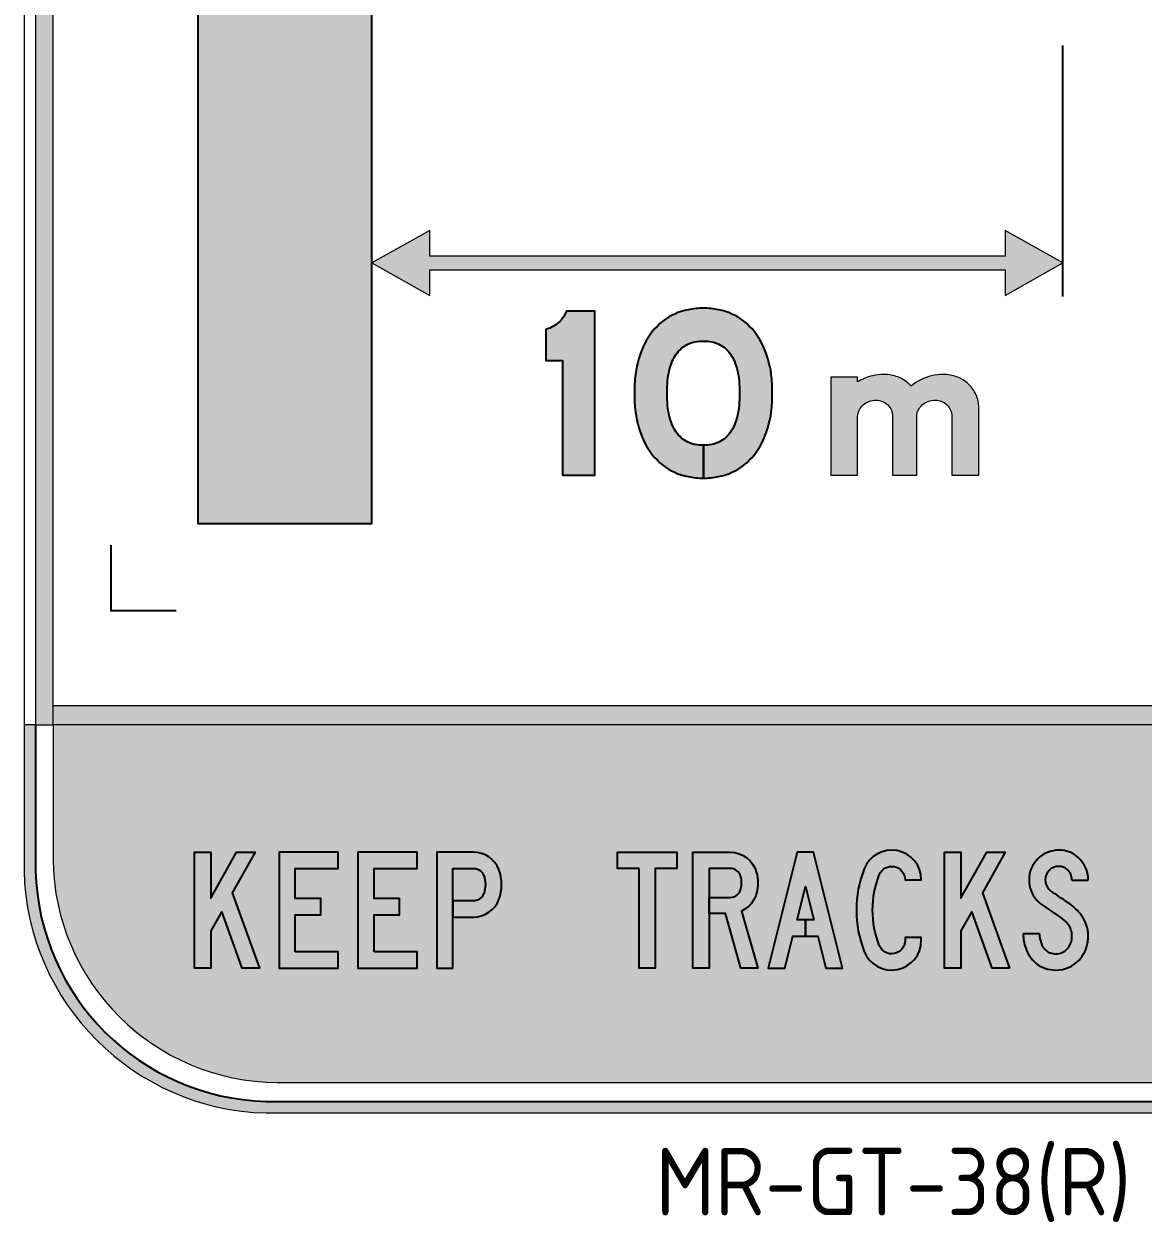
# Model space of a CAD drawing. Header units: millimetres. Extents: x 1 to 237, y 48 to 174.
# Drawn here: x 1.2 to 59.2, y 47.9 to 109.9 of the extents above; entities that cross this region are included whole.
import ezdxf

# ---------------------------------------------------------------- set-up
doc = ezdxf.new("R2010")
doc.units = ezdxf.units.MM
doc.layers.add('A.S.1743 RED COLOUR', color=7, linetype='Continuous', lineweight=0, true_color=0xaa272f)
for name, color, linetype in [('DIM', 1, 'Continuous'), ('GREY', 8, 'Continuous'), ('L35', 3, 'Continuous'), ('RED Standard Colour', 10, 'Continuous'), ('WHITE COLOUR LAYER', 255, 'Continuous')]:
    doc.layers.add(name, color=color, linetype=linetype)
doc.layers.add('GSBWFILL', color=4, linetype='Continuous', lineweight=0)
doc.layers.add('GSDIMS', color=1, linetype='Continuous', lineweight=0)
doc.styles.add('T35', font='isocp2.shx', dxfattribs={"height": 3.5})

# ---------------------------------------------------------------- blocks, each defined once
blk = doc.blocks.new('*U5')
at = {"layer": 'GSBWFILL', "linetype": 'Continuous'}
h = blk.add_hatch(color=256, dxfattribs=at)
edge = h.paths.add_edge_path()
edge.add_arc((155.7153296264924, 86.99511755650809), 24.5282097319339, 45.82979570204179, 68.0808265539651, ccw=False)
edge.add_arc((156.1420760110528, 87.43440733147503), 23.91576546252982, 23.09284588936748, 45.82979570204162, ccw=False)
edge.add_arc((156.8060842686133, 87.7175328658991), 23.19391573138671, 0, 23.09284588936822, ccw=False)
edge.add_line((180, 87.7175328658991), (180, 0))
edge.add_line((180, 0), (220, 0))
edge.add_line((220, 0), (220, 100.8830320548367))
edge.add_arc((174.0753468275611, 100.8830320548367), 45.92465317243892, 0, 23.93171822373217)
edge.add_arc((170.8242551602883, 99.44019281717675), 49.48153131130478, 23.93171822373218, 46.97501240943499)
edge.add_arc((168.730439071099, 97.19681228199977), 52.55021540077355, 46.97501240943522, 68.8635846861375)
edge.add_arc((167.3745328426901, 93.68953779756492), 56.31046220243508, 68.86358468613724, 90)
edge.add_arc((167.3745328426902, 69.99478146240631), 80.00521853759369, 90.00000000000007, 102.6042796135857)
edge.add_arc((166.6926525247094, 78.0285138763368), 72.0245107674768, 103.4695365311015, 130.8206849945816)
edge.add_arc((82.82425516028854, 99.44019281717684), 49.48153131130451, 41.97494773133589, 46.97501240943517)
edge.add_arc((80.730439071099, 97.19681228199977), 52.55021540077355, 46.97501240943522, 68.8635846861375)
edge.add_arc((79.37453284269009, 93.68953779756492), 56.31046220243508, 68.86358468613724, 90)
edge.add_arc((79.3745328426902, 69.99478146240604), 80.00521853759396, 90.00000000000007, 102.6042796135857)
edge.add_arc((78.6926525247095, 78.02851387633704), 72.0245107674766, 103.4695365311017, 122.4942570075609)
edge.add_line((40, 138.7772487758923), (40, 146))
edge.add_line((40, 146), (0, 146))
edge.add_line((0, 146), (0, 0))
edge.add_line((0, 0), (40, 0))
edge.add_line((40, 0), (40, 87.71753286589909))
edge.add_arc((60.83417894850334, 87.71753286589907), 20.83417894850334, 154.5282720028093, 180, ccw=False)
edge.add_arc((64.03048830144326, 86.19490705822676), 24.37462847220523, 131.0076349936261, 154.5282720028095, ccw=False)
edge.add_arc((66.09710507856306, 83.81817613339862), 27.52419269484104, 109.8073603853083, 131.0076349936262, ccw=False)
edge.add_arc((67.43949500252643, 80.0910470400427), 31.48569518587881, 89.99999999999977, 109.8073603853079, ccw=False)
edge.add_arc((67.43949500252666, 86.30962031839455), 25.26712190752696, 68.08082655396498, 90.00000000000028, ccw=False)
edge.add_arc((67.71532962649229, 86.99511755650809), 24.52820973193397, 45.82979570204162, 68.08082655396481, ccw=False)
edge.add_arc((68.1420760110529, 87.43440733147501), 23.91576546252978, 23.09284588936771, 45.82979570204168, ccw=False)
edge.add_arc((68.80608426861329, 87.7175328658991), 23.19391573138671, 0, 23.09284588936822, ccw=False)
edge.add_line((92, 87.7175328658991), (92, 0))
edge.add_line((92, 0), (128, 0))
edge.add_line((128, 0), (128, 87.71753286589909))
edge.add_arc((148.8341789485033, 87.7175328658992), 20.83417894850334, 154.5282720028097, 180.0000000000003, ccw=False)
edge.add_arc((152.0304883014433, 86.19490705822648), 24.3746284722054, 131.0076349936256, 154.528272002809, ccw=False)
edge.add_arc((154.0971050785631, 83.81817613339872), 27.52419269484096, 109.80736038530841, 131.0076349936264, ccw=False)
edge.add_arc((155.4394950025264, 80.09104704004268), 31.4856951858788, 89.99999999999972, 109.80736038530779, ccw=False)
edge.add_arc((155.4394950025266, 86.30962031839454), 25.26712190752696, 68.08082655396493, 90.00000000000011, ccw=False)
at = {"layer": 'GSBWFILL'}
blk.add_lwpolyline([(164.8716674585635, 109.7502169884754, -0.09739464939670292), (172.8063946356061, 104.5885415981205, -0.0995354279343683), (178.1414826297246, 96.81470296034922, -0.1011039461656411), (180, 87.7175328658991), (180, 0), (220, 0), (220, 100.8830320548367, 0.1048030179721755), (216.0518361595565, 119.5122594239381, 0.1008855307406954), (204.5863575327339, 135.6139731601839, 0.09579836817007242), (187.6795049501371, 146.2116879931507, 0.09248737428302214), (167.3745328426901, 150, 0.05505205982243612), (149.9161032513398, 148.0719114650645, 0.1199117204326835), (119.6106725914451, 132.5337183696518, 0.02182035996796309), (116.5863575327339, 135.6139731601839, 0.09579836817007242), (99.67950495013713, 146.2116879931507, 0.09248737428302214), (79.37453284269009, 150, 0.05505205982243612), (61.91610325133973, 148.0719114650645, 0.08320220139569866), (40, 138.7772487758923), (40, 146), (0, 146), (0, 0), (40, 0), (40, 87.71753286589909, -0.1116012735434615), (42.02513207801013, 96.67759805996153, -0.102989975481698), (48.03684201390564, 104.5885415981205, -0.09276840372104522), (56.77029056251172, 109.7139617844638, -0.08664174293623021), (67.43949500252654, 111.5767422259215, -0.09593311806680128), (76.87166745856348, 109.7502169884755, -0.09739464939670292), (84.80639463560613, 104.5885415981205, -0.0995354279343683), (90.14148262972458, 96.81470296034922, -0.1011039461656411), (92, 87.7175328658991), (92, 0), (128, 0), (128, 87.71753286589909, -0.1116012735434615), (130.0251320780101, 96.67759805996153, -0.102989975481698), (136.0368420139057, 104.5885415981205, -0.09276840372104506), (144.7702905625117, 109.7139617844638, -0.08664174293623021), (155.4394950025265, 111.5767422259215, -0.09593311806680128)], format="xyb", close=True, dxfattribs=at)
blk = doc.blocks.new('*U4')
at = {"layer": 'GSDIMS', "color": 28, "xscale": 0.425, "yscale": 0.425, "zscale": 0.425}
blk.add_blockref('*U5', (0, 0), dxfattribs=at)
blk = doc.blocks.new('*U3')
at = {"layer": 'GSDIMS'}
blk.add_blockref('*U4', (-93.5, 0), dxfattribs=at)
blk = doc.blocks.new('xU257')
at = {"layer": 'WHITE COLOUR LAYER'}
for points in [[(-333.8585094752875, 74.41861407672332), (-342.2585094752876, 74.41861407672332), (-342.2585094752876, 14.41861407672332), (-333.8585094752875, 14.41861407672332), (-333.8585094752875, 33.6186140767233), (-328.111157276149, 43.76978159727986), (-317.5825880218861, 14.41861407672331), (-308.6585094752877, 14.41861407672332), (-322.6482153576405, 53.41861407672332), (-310.7585094752876, 74.41861407672332), (-320.4114062920478, 74.41861407672332), (-333.8585094752875, 50.66788637645544)], [(-290.0585094752864, 22.81861407672318), (-290.0585094752864, 42.01861407672317), (-276.9141472172087, 42.01861407672317), (-276.9141472172087, 50.4186140767232), (-290.0585094752864, 50.4186140767232), (-290.0585094752864, 66.01861407672317), (-267.8585094752866, 66.01861407672317), (-267.8585094752866, 74.4186140767232), (-298.4585094752865, 74.4186140767232), (-298.4585094752865, 14.4186140767232), (-267.8585094752866, 14.4186140767232), (-267.8585094752866, 22.81861407672318)], [(-249.2585094752853, 22.81861407672318), (-249.2585094752853, 42.01861407672317), (-236.1141472172076, 42.01861407672317), (-236.1141472172076, 50.4186140767232), (-249.2585094752853, 50.4186140767232), (-249.2585094752853, 66.01861407672317), (-227.0585094752855, 66.01861407672317), (-227.0585094752855, 74.4186140767232), (-257.6585094752854, 74.4186140767232), (-257.6585094752854, 14.4186140767232), (-227.0585094752855, 14.4186140767232), (-227.0585094752855, 22.81861407672318)], [(-197.8613672014699, 66.01861407672334, -0.3100289792550425), (-192.543539073371, 62.37061407672337, -0.1862436022909782), (-192.543539073371, 52.86661407672331, -0.3100289792550441), (-197.8613672014699, 49.21861407672333), (-208.4555094752843, 49.21861407672333), (-208.4555094752843, 40.81861407672329), (-197.8613672014699, 40.81861407672329, 0.3100289792550419), (-184.706739726699, 49.84261407672315, 0.186243602290981), (-184.706739726699, 65.39461407672344, 0.310028979255042), (-197.8613672014699, 74.41861407672332), (-216.8585094752843, 74.41861407672332), (-216.8585094752843, 14.41861407672332), (-208.4585094752842, 14.41861407672332), (-208.4585094752842, 66.01861407672334)], [(-112.1585094752841, 66.01861407672317), (-123.258509475284, 66.01861407672317), (-123.258509475284, 74.4186140767232), (-92.65850947528406, 74.4186140767232), (-92.65850947528406, 66.01861407672317), (-103.758509475284, 66.01861407672317), (-103.758509475284, 14.4186140767232), (-112.1585094752841, 14.4186140767232)], [(-84.25850947528306, 14.41861407672332), (-75.85850947528297, 14.41861407672332), (-75.85850947528297, 66.01861407672334), (-64.9777128155761, 66.01861407672334, -0.3448814639906147), (-59.44430735419883, 61.68661407672337, -0.1217796334961353), (-59.44430735419884, 55.3506140767233, -0.3448814639906148), (-64.9777128155761, 51.01861407672334), (-75.85550947528304, 51.01861407672334), (-75.85550947528304, 42.6186140767233), (-67.4214701867113, 42.6186140767233), (-59.3923517418425, 14.41861407672332), (-50.65850947528315, 14.41861407672332), (-59.05850947528302, 43.92123028876637, 0.2276138286676584), (-51.28981509532694, 53.3346140767234, 0.1217796334961323), (-51.28981509532694, 63.70261407672324, 0.3448814639906161), (-64.97771281557607, 74.41861407672332), (-84.25850947528306, 74.41861407672332)], [(-26.05850947528211, 56.58452682153495), (-21.74203128907925, 39.31861407672329), (-26.05550947528218, 39.31861407672329), (-26.05550947528218, 30.91861407672332), (-19.64203128907934, 30.91861407672331), (-15.51703128907934, 14.41861407672332), (-6.858509475282062, 14.41861407672331), (-21.85850947528206, 74.41861407672332), (-30.25850947528215, 74.41861407672332), (-45.25850947528215, 14.41861407672331), (-36.5999876614851, 14.41861407672332), (-32.4749876614851, 30.91861407672332), (-26.05850947528211, 30.91861407672332), (-26.05850947528211, 39.31861407672329), (-30.37498766148497, 39.31861407672329)], [(4.412825316839864, 65.79312173536661, 0.1904761904761903), (4.412825316839863, 23.04410641808001, 0.82750277744914), (33.94149052471721, 28.66861407672332), (33.94149052471721, 30.31861407672335), (25.54149052471735, 30.31861407672329), (25.54149052471735, 28.66861407672334, -0.8275027774491394), (12.22464150940005, 26.13207140713909, -0.1904761904761905), (12.22464150940004, 62.70515674630757, -0.8275027774491411), (25.54149052471735, 60.16861407672332), (33.94149052471721, 60.16861407672332, 0.8275027774491411)], [(54.34149052471776, 74.41861407672332), (45.94149052471766, 74.41861407672332), (45.94149052471766, 14.41861407672332), (54.34149052471776, 14.41861407672332), (54.34149052471776, 33.6186140767233), (60.08884272385626, 43.76978159727986), (70.61741197811921, 14.41861407672331), (79.54149052471757, 14.41861407672332), (65.55178464236474, 53.41861407672332), (77.44149052471766, 74.41861407672332), (67.78859370795749, 74.41861407672332), (54.34149052471776, 50.66788637645544)], [(184.4128253168417, 65.79312173536661, 0.1904761904761903), (184.4128253168417, 23.04410641808001, 0.82750277744914), (213.941490524719, 28.66861407672332), (213.941490524719, 30.31861407672335), (205.5414905247192, 30.31861407672329), (205.5414905247192, 28.66861407672334, -0.8275027774491394), (192.2246415094019, 26.13207140713909, -0.1904761904761905), (192.2246415094019, 62.70515674630757, -0.8275027774491411), (205.5414905247192, 60.16861407672332), (213.941490524719, 60.16861407672332, 0.8275027774491411)], [(225.9414905247195, 74.4186140767232), (234.3414905247196, 74.4186140767232), (234.3414905247196, 22.81861407672318), (256.5414905247194, 22.81861407672318), (256.5414905247194, 14.4186140767232), (225.9414905247195, 14.4186140767232)], [(273.3414905247205, 22.81861407672318), (273.3414905247205, 42.01861407672317), (286.4858527827982, 42.01861407672317), (286.4858527827982, 50.4186140767232), (273.3414905247205, 50.4186140767232), (273.3414905247205, 66.01861407672317), (295.5414905247203, 66.01861407672317), (295.5414905247203, 74.4186140767232), (264.9414905247204, 74.4186140767232), (264.9414905247204, 14.4186140767232), (295.5414905247203, 14.4186140767232), (295.5414905247203, 22.81861407672318)], [(320.1414905247213, 56.58452682153495), (324.4579687109242, 39.31861407672329), (320.1444905247213, 39.31861407672329), (320.1444905247213, 30.91861407672332), (326.5579687109241, 30.91861407672331), (330.6829687109241, 14.41861407672332), (339.3414905247214, 14.41861407672331), (324.3414905247214, 74.41861407672332), (315.9414905247213, 74.41861407672332), (300.9414905247213, 14.41861407672331), (309.6000123385184, 14.41861407672332), (313.7250123385184, 30.91861407672332), (320.1414905247213, 30.91861407672332), (320.1414905247213, 39.31861407672329), (315.8250123385185, 39.31861407672329)], [(347.7414905247215, 14.41861407672332), (356.1414905247216, 14.41861407672332), (356.1414905247216, 66.01861407672334), (367.0222871844285, 66.01861407672334, -0.3448814639906147), (372.5556926458057, 61.68661407672337, -0.1217796334961353), (372.5556926458057, 55.3506140767233, -0.3448814639906148), (367.0222871844285, 51.01861407672334), (356.1444905247215, 51.01861407672334), (356.1444905247215, 42.6186140767233), (364.5785298132932, 42.6186140767233), (372.607648258162, 14.41861407672332), (381.3414905247214, 14.41861407672332), (372.9414905247215, 43.92123028876637, 0.2276138286676584), (380.7101849046776, 53.3346140767234, 0.1217796334961323), (380.7101849046776, 63.70261407672324, 0.3448814639906161), (367.0222871844285, 74.41861407672332), (347.7414905247215, 74.41861407672332)]]:
    blk.add_hatch(color=256, dxfattribs=at).paths.add_polyline_path(points)
h = blk.add_hatch(color=256, dxfattribs=at)
edge = h.paths.add_edge_path()
edge.add_ellipse((-89.80016320178129, -243.0047871427959), major_axis=(-0.000141214492434077, 344.7373032223096), ratio=0.9999997560832006, start_angle=325.3909136444338, end_angle=327.10462538884815, ccw=False)
edge.add_ellipse((96.09811370986858, 26.37899969973455), major_axis=(6.652091662209544e-06, 17.43650757557), ratio=0.9999997560831042, start_angle=307.88453943523416, end_angle=325.3909589730145, ccw=False)
edge.add_ellipse((102.0643003755508, 31.02096176960737), major_axis=(1.170912433739543e-06, 9.877194607283052), ratio=0.9999997560832031, start_angle=270.0000067922445, end_angle=307.88452436893357, ccw=False)
edge.add_ellipse((100.3608919486967, 31.02096176960816), major_axis=(-1.272611264048549e-06, 11.58060344962854), ratio=0.9999997560830898, start_angle=260.8628950254252, end_angle=269.99999370367135, ccw=False)
edge.add_ellipse((102.4933132936349, 30.67798682448796), major_axis=(4.196843329699215e-08, 9.420775951049464), ratio=0.9999997560831416, start_angle=227.2967340433791, end_angle=260.86290157700194, ccw=False)
edge.add_ellipse((103.6611804198355, 29.60018652287431), major_axis=(4.637045980946032e-07, 7.831572446150958), ratio=0.9999997560831377, start_angle=180.0000033924617, end_angle=227.2967371806064, ccw=False)
edge.add_ellipse((103.6611804198353, 30.91881773392555), major_axis=(1.036407962353523e-06, 9.150203657202153), ratio=0.9999997560829311, start_angle=161.078960015298, end_angle=180.0000064896716, ccw=False)
edge.add_ellipse((102.6183727925179, 27.87667207805964), major_axis=(-4.040889080522715e-07, 5.934290339093451), ratio=0.9999997560831964, start_angle=139.3132967064176, end_angle=161.0789496241378, ccw=False)
edge.add_ellipse((105.0787122255106, 30.73842474542062), major_axis=(6.087661342847727e-07, 9.708267208084107), ratio=0.9999997560831262, start_angle=109.4306430600183, end_angle=139.3133042006959, ccw=False)
edge.add_ellipse((108.8702619377523, 32.07582567881303), major_axis=(5.352481244335621e-07, 13.7287768131565), ratio=0.9999997560831122, start_angle=90.00110456549481, end_angle=109.430270710071, ccw=False)
edge.add_line((95.14148847581714, 32.07556154651866), (86.74149052471876, 32.07556154651866))
edge.add_ellipse((108.8702619087874, 32.07582567128293), major_axis=(-1.851738922286065e-06, 22.12877678322895), ratio=0.9999997560830339, start_angle=90.00067907673369, end_angle=109.4304045150751)
edge.add_ellipse((105.0787122255106, 30.73842474542062), major_axis=(-6.155751671775347e-07, 18.10826720808454), ratio=0.9999997560831058, start_angle=109.4306375195114, end_angle=139.3132986601874)
edge.add_ellipse((102.6183727925179, 27.87667207805953), major_axis=(-2.987381532154082e-06, 14.33429033909334), ratio=0.9999997560832123, start_angle=139.3132886670088, end_angle=161.0789415847266)
edge.add_ellipse((103.6611804198353, 30.91881773392561), major_axis=(-1.658965511313553e-07, 17.5502036572023), ratio=0.999999756083098, start_angle=161.0789529840302, end_angle=179.9999994584016)
edge.add_ellipse((103.6611804198355, 29.60018652287431), major_axis=(3.633154336474018e-07, 16.231572446151), ratio=0.9999997560831246, start_angle=180.0000012824663, end_angle=227.2967350706103)
edge.add_ellipse((102.4933132936367, 30.67798682448711), major_axis=(-3.261970941628492e-06, 17.82077595104589), ratio=0.9999997560831922, start_angle=227.2967233005352, end_angle=260.8628908341615)
edge.add_ellipse((100.3608919487024, 31.02096176960771), major_axis=(-6.529054334874547e-06, 19.98060344959749), ratio=0.9999997560843303, start_angle=260.8628825992254, end_angle=269.9999812774826)
edge.add_ellipse((102.0643003755508, 31.02096176960737), major_axis=(-3.734099974945906e-07, 18.2771946072841), ratio=0.9999997560831209, start_angle=269.9999988294259, end_angle=307.8845164061107)
edge.add_ellipse((96.09811370986836, 26.37899969973449), major_axis=(-5.342453821293152e-06, 25.83650757557342), ratio=0.9999997560831375, start_angle=-52.11549427089231, end_angle=-34.60907473311667)
edge.add_ellipse((-89.80016320178106, -243.0047871427942), major_axis=(3.918966688565106e-06, 353.1373032223103), ratio=0.9999997560831341, start_angle=-34.60906224969317, end_angle=-32.89535050527851)
edge.add_ellipse((107.7354370576993, 62.39316636821007), major_axis=(-1.182772038948497e-05, 10.57720351891233), ratio=0.9999997560832363, start_angle=133.0175353010033, end_angle=147.1045847891551, ccw=False)
edge.add_ellipse((105.182872102285, 60.01139416481516), major_axis=(1.595739218391298e-07, 7.086010333342606), ratio=0.9999997560831323, start_angle=90.00000129027569, end_angle=133.0176006609939, ccw=False)
edge.add_ellipse((105.1540742467521, 60.01138868952484), major_axis=(1.515003574093909e-07, 7.057212470787623), ratio=0.9999997560831133, start_angle=359.9998818269548, end_angle=449.9999567774525, ccw=False)
edge.add_ellipse((105.1540889244782, 60.53792025443306), major_axis=(-3.841668517584085e-07, 6.53068090586409), ratio=0.9999997560831704, start_angle=318.67846814809025, end_angle=359.9999963722307, ccw=False)
edge.add_ellipse((104.6551106640936, 59.97037530703676), major_axis=(-6.283418625597883e-07, 7.286383686798736), ratio=0.9999997560831042, start_angle=269.9999950590952, end_angle=318.6784665776032, ccw=False)
edge.add_line((111.9414925736203, 59.97037530703676), (120.3414905247184, 59.97037530703676))
edge.add_ellipse((104.6551106640936, 59.97037530703676), major_axis=(4.962394877465376e-07, 15.68638368679838), ratio=0.9999997560831337, start_angle=-89.99999818744575, end_angle=-41.32152666893488)
edge.add_ellipse((105.1540889244782, 60.53792025443306), major_axis=(-3.071549122186359e-07, 14.93068090586405), ratio=0.999999756083148, start_angle=-41.32152966018196, end_angle=-1.436039293008929e-06)
edge.add_ellipse((105.1540687714632, 60.01139416481521), major_axis=(-4.825792564521863e-09, 15.45720699549512), ratio=0.9999997560831264, start_angle=-7.496838461612788e-05, end_angle=89.99999998211206)
edge.add_ellipse((105.1828721022839, 60.0113941648147), major_axis=(1.899286810749019e-07, 15.48601033334143), ratio=0.9999997560831249, start_angle=90.00000070270391, end_angle=133.0176000734255)
edge.add_ellipse((107.7354370576995, 62.39316636821002), major_axis=(-4.325502566862078e-06, 18.97720351891704), ratio=0.9999997560831535, start_angle=133.0175863112055, end_angle=147.1046357993634)
for p, q in [((111.9414925736203, 59.97037530703676), (120.3414905247184, 59.97037530703676)), ((95.14148847581714, 32.07556154651866), (86.74149052471876, 32.07556154651866))]:
    blk.add_line(p, q, dxfattribs=at)
for points in [[(-328.111157276149, 43.76978159727986), (-333.8585094752875, 33.6186140767233), (-333.8585094752875, 14.41861407672332), (-342.2585094752876, 14.41861407672332), (-342.2585094752876, 74.41861407672332), (-333.8585094752875, 74.41861407672332), (-333.8585094752875, 50.66788637645544), (-320.4114062920478, 74.41861407672332), (-310.7585094752876, 74.41861407672332), (-322.6482153576405, 53.41861407672332), (-308.6585094752877, 14.41861407672332), (-317.5825880218861, 14.41861407672332)], [(-290.0585094752864, 22.81861407672329), (-290.0585094752864, 42.01861407672334), (-276.9141472172087, 42.01861407672334), (-276.9141472172087, 50.41861407672332), (-290.0585094752864, 50.41861407672332), (-290.0585094752864, 66.01861407672334), (-267.8585094752866, 66.01861407672334), (-267.8585094752866, 74.41861407672332), (-298.4585094752865, 74.41861407672332), (-298.4585094752865, 14.41861407672332), (-267.8585094752866, 14.41861407672332), (-267.8585094752866, 22.81861407672329)], [(-249.2585094752853, 22.81861407672329), (-249.2585094752853, 42.01861407672334), (-236.1141472172076, 42.01861407672334), (-236.1141472172076, 50.41861407672332), (-249.2585094752853, 50.41861407672332), (-249.2585094752853, 66.01861407672334), (-227.0585094752855, 66.01861407672334), (-227.0585094752855, 74.41861407672332), (-257.6585094752854, 74.41861407672332), (-257.6585094752854, 14.41861407672332), (-227.0585094752855, 14.41861407672332), (-227.0585094752855, 22.81861407672329)], [(-112.1585094752841, 66.01861407672334), (-123.258509475284, 66.01861407672334), (-123.258509475284, 74.41861407672332), (-92.65850947528406, 74.41861407672332), (-92.65850947528406, 66.01861407672334), (-103.758509475284, 66.01861407672334), (-103.758509475284, 14.41861407672332), (-112.1585094752841, 14.41861407672332)], [(-26.05850947528211, 39.31861407672329), (-30.37498766148497, 39.31861407672329), (-26.05850947528211, 56.58452682153495), (-21.74203128907925, 39.31861407672329), (-26.05550947528218, 39.31861407672329), (-26.05550947528218, 30.91861407672332), (-19.64203128907934, 30.91861407672332), (-15.51703128907934, 14.41861407672332), (-6.858509475282062, 14.41861407672332), (-21.85850947528206, 74.41861407672332), (-30.25850947528215, 74.41861407672332), (-45.25850947528215, 14.41861407672332), (-36.5999876614851, 14.41861407672332), (-32.4749876614851, 30.91861407672332), (-26.05850947528211, 30.91861407672332)], [(60.08884272385626, 43.76978159727986), (54.34149052471776, 33.6186140767233), (54.34149052471776, 14.41861407672332), (45.94149052471766, 14.41861407672332), (45.94149052471766, 74.41861407672332), (54.34149052471776, 74.41861407672332), (54.34149052471776, 50.66788637645544), (67.78859370795749, 74.41861407672332), (77.44149052471766, 74.41861407672332), (65.55178464236474, 53.41861407672332), (79.54149052471757, 14.41861407672332), (70.61741197811921, 14.41861407672332)], [(225.9414905247195, 74.41861407672332), (234.3414905247196, 74.41861407672332), (234.3414905247196, 22.81861407672329), (256.5414905247194, 22.81861407672329), (256.5414905247194, 14.41861407672332), (225.9414905247195, 14.41861407672332)], [(273.3414905247205, 22.81861407672329), (273.3414905247205, 42.01861407672334), (286.4858527827982, 42.01861407672334), (286.4858527827982, 50.41861407672332), (273.3414905247205, 50.41861407672332), (273.3414905247205, 66.01861407672334), (295.5414905247203, 66.01861407672334), (295.5414905247203, 74.41861407672332), (264.9414905247204, 74.41861407672332), (264.9414905247204, 14.41861407672332), (295.5414905247203, 14.41861407672332), (295.5414905247203, 22.81861407672329)], [(320.1414905247213, 39.31861407672329), (315.8250123385185, 39.31861407672329), (320.1414905247213, 56.58452682153495), (324.4579687109242, 39.31861407672329), (320.1444905247213, 39.31861407672329), (320.1444905247213, 30.91861407672332), (326.5579687109241, 30.91861407672332), (330.6829687109241, 14.41861407672332), (339.3414905247214, 14.41861407672332), (324.3414905247214, 74.41861407672332), (315.9414905247213, 74.41861407672332), (300.9414905247213, 14.41861407672332), (309.6000123385184, 14.41861407672332), (313.7250123385184, 30.91861407672332), (320.1414905247213, 30.91861407672332)]]:
    blk.add_lwpolyline(points, close=True, dxfattribs=at)
for points in [[(-197.8613672014699, 49.21861407672333), (-208.4555094752843, 49.21861407672333), (-208.4555094752843, 40.81861407672329), (-197.8613672014699, 40.81861407672329, 0.3100289792550437), (-184.706739726699, 49.84261407672329, 0.1862436022909776), (-184.706739726699, 65.39461407672331, 0.3100289792550436), (-197.8613672014699, 74.41861407672332), (-216.8585094752843, 74.41861407672332), (-216.8585094752843, 14.41861407672332), (-208.4585094752842, 14.41861407672332), (-208.4585094752842, 66.01861407672334), (-197.8613672014699, 66.01861407672334, -0.3100289792550436), (-192.543539073371, 62.37061407672331, -0.1862436022909774), (-192.543539073371, 52.86661407672329, -0.3100289792550437)], [(-64.97771281557607, 51.01861407672334, 0.3448814639906154), (-59.44430735419883, 55.35061407672333, 0.1217796334961341), (-59.44430735419883, 61.68661407672334, 0.3448814639906151), (-64.97771281557607, 66.01861407672334), (-75.85850947528297, 66.01861407672334), (-75.85850947528297, 14.41861407672332), (-84.25850947528306, 14.41861407672332), (-84.25850947528306, 74.41861407672332), (-64.97771281557607, 74.41861407672332, -0.3448814639906151), (-51.28981509532696, 63.70261407672331, -0.1217796334961341), (-51.28981509532696, 53.33461407672331, -0.2276138286676568), (-59.05850947528302, 43.92123028876637), (-50.65850947528315, 14.41861407672332), (-59.3923517418425, 14.41861407672332), (-67.4214701867113, 42.6186140767233), (-75.85550947528304, 42.6186140767233), (-75.85550947528304, 51.01861407672334)], [(25.54149052471735, 28.66861407672332, -0.8275027774491405), (12.22464150940004, 26.13207140713911, -0.1904761904761905), (12.22464150940004, 62.70515674630758, -0.8275027774491404), (25.54149052471735, 60.16861407672332), (33.94149052471721, 60.16861407672332, 0.8275027774491404), (4.412825316839871, 65.79312173536664, 0.1904761904761905), (4.412825316839871, 23.04410641807999, 0.8275027774491405), (33.94149052471721, 28.66861407672332), (33.94149052471721, 30.31861407672335), (25.54149052471735, 30.31861407672329)], [(205.5414905247192, 28.66861407672332, -0.8275027774491405), (192.2246415094019, 26.13207140713911, -0.1904761904761905), (192.2246415094019, 62.70515674630758, -0.8275027774491404), (205.5414905247192, 60.16861407672332), (213.941490524719, 60.16861407672332, 0.8275027774491404), (184.4128253168417, 65.79312173536664, 0.1904761904761905), (184.4128253168417, 23.04410641807999, 0.8275027774491405), (213.941490524719, 28.66861407672332), (213.941490524719, 30.31861407672335), (205.5414905247192, 30.31861407672329)], [(367.0222871844285, 51.01861407672334, 0.3448814639906154), (372.5556926458057, 55.35061407672333, 0.1217796334961341), (372.5556926458057, 61.68661407672334, 0.3448814639906151), (367.0222871844285, 66.01861407672334), (356.1414905247216, 66.01861407672334), (356.1414905247216, 14.41861407672332), (347.7414905247215, 14.41861407672332), (347.7414905247215, 74.41861407672332), (367.0222871844285, 74.41861407672332, -0.3448814639906151), (380.7101849046776, 63.70261407672331, -0.1217796334961341), (380.7101849046776, 53.33461407672331, -0.2276138286676568), (372.9414905247215, 43.92123028876637), (381.3414905247214, 14.41861407672332), (372.607648258162, 14.41861407672332), (364.5785298132932, 42.6186140767233), (356.1444905247215, 42.6186140767233), (356.1444905247215, 51.01861407672334)]]:
    blk.add_lwpolyline(points, format="xyb", close=True, dxfattribs=at)
for centre, major_axis, ratio, start_param, end_param in [((105.1540687714632, 60.01139416481521), (-4.825792564521863e-09, 15.45720699549512), 0.9999997560831264, -1.308445146452897e-06, 1.570796326482693), ((105.1540889244782, 60.53792025443306), (-3.071549122186359e-07, 14.93068090586405), 0.999999756083148, -0.7211967445306688, -2.506361385101741e-08), ((104.6551106640936, 59.97037530703676), (4.962394877465359e-07, 15.68638368679835), 0.9999997560831337, -1.570796295159857, -0.7211966923235585), ((105.1540742467521, 60.01138868952484), (1.488579093893573e-07, 7.057212470787619), 0.9999997560831135, -2.062883158071571e-06, 1.5707955720447), ((105.1540889244782, 60.53792025443306), (-3.825413212995263e-07, 6.530680905864063), 0.9999997560831699, -0.721196782534629, -6.30676111335049e-08), ((104.6551106640936, 59.97037530703676), (-6.318560787933426e-07, 7.286383686798716), 0.9999997560831042, 4.712388893667334, 5.561988496503583), ((105.1828721022839, 60.0113941648147), (1.899286810749018e-07, 15.48601033334143), 0.9999997560831249, 1.570796339059394, 2.321595084382325), ((105.182872102285, 60.01139416481516), (1.614187070627035e-07, 7.086010333342606), 0.9999997560831323, 1.570796349574797, 2.32159509489767), ((107.7354370576993, 62.39316636821007), (-1.171795366387323e-05, 10.57720351891243), 0.999999756083236, 2.321593964267963, 2.567459359727596), ((-89.80016320178106, -243.0047871427942), (5.901502751877566e-06, 353.13730322231), 0.9999997560831329, -0.6040420816707557, -0.5741321693006245), ((107.7354370576995, 62.39316636821002), (-4.325502566862078e-06, 18.97720351891703), 0.9999997560831535, 2.321594844186274, 2.567460239646011), ((-89.80016320178129, -243.0047871427959), (5.714698347820745e-06, 344.7373032223128), 0.9999997560831216, -0.6040420818054315, -0.5741321694353003), ((96.09811370986836, 26.37899969973449), (-5.342453821293152e-06, 25.83650757557342), 0.9999997560831375, -0.9095869663313124, -0.6040423051616637), ((96.09811370986858, 26.37899969973455), (6.620713867946002e-06, 17.43650757557001), 0.9999997560831042, -0.9095863798479733, -0.6040417186782423), ((102.0643003755508, 31.02096176960737), (-3.734099974945906e-07, 18.2771946072841), 0.9999997560831209, 4.712388959954317, 5.37359852719713), ((108.8702619087874, 32.07582567128293), (-1.851021750449063e-06, 22.1287767832289), 0.9999997560830339, 1.57080817895218, 1.909920860609738), ((108.8702619377523, 32.07582567881303), (5.627041614727174e-07, 13.72877681315646), 0.9999997560831144, 1.570815607099473, 1.90991852723934), ((102.0643003755508, 31.02096176960737), (1.166657663515457e-06, 9.877194607283057), 0.9999997560832027, -1.570796208678627, -0.9095866414357453), ((100.3608919486967, 31.02096176960816), (-1.247483686102489e-06, 11.58060344962871), 0.9999997560830747, 4.552916416647806, 4.712388872662821), ((100.3608919487024, 31.02096176960771), (-6.529054334874547e-06, 19.98060344959749), 0.9999997560843303, 4.552916197599906, 4.712388653615116), ((105.0787122255106, 30.73842474542062), (6.07379422752191e-07, 9.708267208084084), 0.999999756083126, 1.909925023829164, 2.431475849991752), ((102.4933132936349, 30.67798682448796), (-4.537128297654648e-07, 9.42077595104923), 0.9999997560831616, 3.967076335471083, 4.552916476208842), ((102.4933132936367, 30.67798682448711), (-2.791863247510185e-06, 17.82077595104618), 0.9999997560831819, 3.967076226968612, 4.552916367706406), ((105.0787122255106, 30.73842474542062), (-6.155751671775347e-07, 18.10826720808454), 0.9999997560831058, 1.909924927271914, 2.431475753434475), ((102.6183727925179, 27.87667207805964), (-4.200818742604093e-07, 5.934290339093453), 0.9999997560831972, 2.431475716639751, 2.811358023900278), ((103.6611804198353, 30.91881773392555), (1.035036448453519e-06, 9.150203657202153), 0.9999997560829311, 2.811358207805356, 3.14159276670604), ((103.6611804198355, 29.60018652287431), (4.595520187919681e-07, 7.831572446150956), 0.9999997560831375, 3.141592712269184, 3.967076442311559), ((102.6183727925179, 27.87667207805953), (-2.98738153215408e-06, 14.33429033909333), 0.9999997560832123, 2.431475579020606, 2.811357886281092), ((103.6611804198353, 30.91881773392561), (-1.658965511313553e-07, 17.5502036572023), 0.999999756083098, 2.811358085236471, 3.141592644137118), ((103.6611804198355, 29.60018652287431), (3.633154336474018e-07, 16.231572446151), 0.9999997560831246, 3.141592675973054, 3.967076406015416)]:
    blk.add_ellipse(centre, major_axis=major_axis, ratio=ratio, start_param=start_param, end_param=end_param, dxfattribs=at)

msp = doc.modelspace()

# ---------------------------------------------------------------- hatches: boundary and pattern name
h = msp.add_hatch(color=256)
h.dxf.hatch_style = 1
h.paths.add_polyline_path([(55.24879853485889, 111.0489434765833), (55.24697326013195, 120.0489475776277), (19.24788333696855, 120.0390736534143), (19.24788333696855, 147.0623145023672), (10.24788589749536, 147.0623251577404), (10.24788589749536, 84.06231983005381), (19.24790957940362, 84.06231983005381), (19.24790957940362, 111.0390789811008), (63.86072672349949, 111.0489434866305)])
at = {"layer": 'GREY'}
h = msp.add_hatch(color=256, dxfattribs=at)
h.dxf.hatch_style = 1
edge = h.paths.add_edge_path()
edge.add_arc((27.89942676077226, 95.59456142803023), 1.519376870570031, 299.6709396850625, 316.0834582429112, ccw=False)
edge.add_arc((27.89942676077226, 95.59456142803023), 1.519376870570017, 283.2584211272132, 299.6709396850616, ccw=False)
edge.add_line((28.24788589749542, 94.11568269572751), (28.24788589749542, 92.49548594974803))
edge.add_line((28.24788589749542, 92.49548594974803), (29.1221716117811, 92.49548594974803))
edge.add_line((29.12217161178107, 92.49548594974803), (29.12217161178107, 86.56231450236726))
edge.add_line((29.12217161178107, 86.56231450236726), (30.79788589749539, 86.56231450236726))
edge.add_line((30.79788589749542, 86.56231450236726), (30.79788589749542, 95.06231450236726))
edge.add_line((30.79788589749542, 95.06231450236726), (29.32252875463826, 95.06231450236726))
edge.add_arc((27.89942676077226, 95.59456142803023), 1.519376870570015, 327.78871098723874, 339.49396373156594, ccw=False)
edge.add_arc((27.89942676077226, 95.59456142803023), 1.519376870569999, 316.0834582429111, 327.7887109872383, ccw=False)
edge = h.paths.add_edge_path()
edge.add_arc((36.3472172562686, 91.78579487398173), 1.799857018958503, 22.091510863094925, 48.49814864830921, ccw=False)
edge.add_arc((34.79362766400123, 91.15787392420677), 3.475542609573574, 4.92262258706802, 22.05090584300268, ccw=False)
edge.add_arc((28.64393011114342, 90.8123145023673), 9.633955786352013, 0, 3.8316918664253876, ccw=False)
edge.add_arc((28.64393011114248, 90.81231450236726), 9.6339557863529, -3.831691866425274, 2.8421709430404007e-13, ccw=False)
edge.add_arc((34.79362766400123, 90.46675508052773), 3.475542609573562, 337.9490941569974, 355.0773774129321, ccw=False)
edge.add_arc((36.3472172562686, 89.83883413075274), 1.799857018958531, 311.50185135169176, 337.9084891369062, ccw=False)
edge.add_arc((36.54604745501484, 89.6661890356552), 1.539190383018976, 281.00470586298593, 310.217178664081, ccw=False)
edge.add_arc((36.40788589749541, 90.36988066302018), 2.256316160652936, 270.0107922404059, 281.03755359931654, ccw=False)
edge.add_line((36.40831089749543, 88.11356454239379), (36.40831089749543, 86.41356452487007))
edge.add_arc((36.40788589749541, 90.42695086518033), 4.013386362813096, 270.0060673715757, 281.3172354732268)
edge.add_arc((36.57270859448186, 89.5921321277117), 3.162455896101854, 281.3572377036304, 307.7850657990328)
edge.add_arc((36.38856723714866, 89.76554212338414), 3.41255406561158, 308.4445991178195, 333.2734778273913)
edge.add_arc((34.98331131709263, 90.458117033527), 4.979168574156657, 333.4277508140875, 352.8524781260455)
edge.add_arc((31.18772698077451, 90.81231450236726), 8.790158916720888, 353.6400195440218, 360)
edge.add_arc((31.18772698077457, 90.81231450236726), 8.790158916720848, 0, 6.359980455978274)
edge.add_arc((34.98331131709263, 91.16651197120746), 4.979168574156656, 7.147521873954488, 26.5722491859125)
edge.add_arc((36.38856723714866, 91.8590868813504), 3.412554065611563, 26.72652217260831, 51.55540088218018)
edge.add_arc((36.57270859448186, 92.03249687702277), 3.162455896101867, 52.21493420096694, 78.64276229636937)
edge.add_arc((36.40788589749541, 91.19767813955413), 4.013386362813104, 78.68276452677398, 90.00000000000057)
edge.add_arc((36.40788589749541, 91.19767813955424), 4.013386362812998, 89.99999999999959, 101.3172354732262)
edge.add_arc((36.24306320050896, 92.03249687702277), 3.162455896101866, 101.3572377036306, 127.7850657990331)
edge.add_arc((36.42720455784215, 91.8590868813504), 3.412554065611558, 128.4445991178198, 153.2734778273917)
edge.add_arc((37.83246047789819, 91.16651197120746), 4.979168574156657, 153.4277508140875, 172.8524781260455)
edge.add_arc((41.62804481421625, 90.81231450236726), 8.790158916720854, 173.6400195440217, 180)
edge.add_arc((41.62804481421617, 90.81231450236726), 8.7901589167208, 180, 186.3599804559783)
edge.add_arc((37.83246047789819, 90.458117033527), 4.979168574156689, 187.1475218739543, 206.5722491859123)
edge.add_arc((36.42720455784215, 89.7655421233841), 3.412554065611572, 206.7265221726086, 231.5554008821804)
edge.add_arc((36.24306320050896, 89.59213212771174), 3.16245589610187, 232.2149342009674, 258.6427622963698)
edge.add_arc((36.40788589749541, 90.42695086518022), 4.013386362812969, 258.682764526773, 269.9999999999996)
edge.add_line((36.40788589749541, 86.41356450236725), (36.40788589749541, 88.11356450236725))
edge.add_arc((36.40788589749541, 90.36988066302021), 2.256316160652964, 258.9624464006836, 270, ccw=False)
edge.add_arc((36.26972433997599, 89.6661890356552), 1.539190383018975, 229.782821335919, 258.99529413701407, ccw=False)
edge.add_arc((36.46855453872222, 89.83883413075274), 1.799857018958509, 202.091510863094, 228.4981486483085, ccw=False)
edge.add_arc((38.0221441309896, 90.46675508052773), 3.475542609573576, 184.9226225870683, 202.050905843003, ccw=False)
edge.add_arc((44.1718416838474, 90.8123145023672), 9.633955786351951, 180, 183.8316918664254, ccw=False)
edge.add_arc((44.17184168384847, 90.81231450236726), 9.633955786353106, 176.1683081335748, 180.0000000000002, ccw=False)
edge.add_arc((38.0221441309896, 91.15787392420673), 3.475542609573574, 157.9490941569969, 175.0773774129317, ccw=False)
edge.add_arc((36.46855453872222, 91.78579487398173), 1.799857018958486, 131.5018513516911, 157.9084891369056, ccw=False)
edge.add_arc((36.26972433997605, 91.95843996907931), 1.539190383018994, 101.00470586298718, 130.2171786640824, ccw=False)
edge.add_arc((36.40788589749534, 91.25474834171429), 2.256316160652944, 89.9999999999988, 101.03755359931512, ccw=False)
edge.add_arc((36.40788589749541, 91.25474834171429), 2.256316160652945, 78.96244640068488, 90.0000000000012, ccw=False)
edge.add_arc((36.54604745501477, 91.95843996907931), 1.539190383018992, 49.782821335917674, 78.9952941370127, ccw=False)
at = {"layer": 'GSBWFILL'}
h = msp.add_hatch(color=256, dxfattribs=at)
h.dxf.hatch_style = 1
edge = h.paths.add_edge_path()
edge.add_line((90.64788589749543, 73.64356983005392), (90.64788589749543, 160.5185698300538))
edge.add_arc((78.12288589749542, 160.5185698300538), 12.525, 0, 90)
edge.add_line((78.12288589749542, 173.0435698300538), (14.37288589749534, 173.0435698300538))
edge.add_arc((14.37288589749534, 160.5185698300538), 12.525, 90, 180)
edge.add_line((1.847885897495337, 160.5185698300538), (1.847885897495371, 73.6435698300539))
edge.add_line((1.847885897495371, 73.64356983005392), (2.747885897495371, 73.64356983005392))
edge.add_line((2.747885897495371, 73.64356983005392), (2.747885897495348, 160.5185698300538))
edge.add_arc((14.37288589749535, 160.5185698300538), 11.625, 90, 180, ccw=False)
edge.add_line((14.37288589749535, 172.1435698300538), (78.12288589749542, 172.1435698300538))
edge.add_arc((78.12288589749542, 160.5185698300538), 11.625, 0, 90, ccw=False)
edge.add_line((89.74788589749542, 160.5185698300538), (89.74788589749538, 73.6435698300539))
edge.add_line((89.74788589749538, 73.64356983005392), (90.64788589749543, 73.64356983005392))
h = msp.add_hatch(color=256, dxfattribs=at)
h.dxf.hatch_style = 1
h.paths.add_polyline_path([(22.24790957940355, 97.19069940557729), (52.02493792092446, 97.19069940557729), (52.02493792092442, 95.87069940557727), (55.00924607020679, 97.5506994055773), (52.02493792092442, 99.23069940557728), (52.02493792092446, 97.91069940557729), (22.24790957940355, 97.91069940557729), (22.24790957940358, 99.23069940557728), (19.24790957940361, 97.55069940557732), (22.24790957940359, 95.87069940557727)])
h = msp.add_hatch(color=256, dxfattribs=at)
h.dxf.hatch_style = 1
h.paths.add_polyline_path([(2.747885897495348, 74.64356983005392), (89.74788589749545, 74.64356983005392), (89.74788589749545, 73.64356983005392), (2.747885897495348, 73.64356983005392)])
at = {"layer": 'RED Standard Colour'}
h = msp.add_hatch(color=256, dxfattribs=at)
h.dxf.hatch_style = 1
edge = h.paths.add_edge_path()
edge.add_line((91.24788589749545, 66.08106983005382), (91.24788589749545, 71.74356983005381))
edge.add_line((91.24788589749545, 71.74356983005383), (91.24788589749545, 73.64356983005392))
edge.add_line((91.24788589749545, 73.64356983005392), (90.64788589749546, 73.64356983005392))
edge.add_line((90.64788589749544, 73.64356983005392), (90.64788589749544, 71.74356983005383))
edge.add_line((90.64788589749544, 71.74356983005383), (90.6478858974954, 66.08106983005378))
edge.add_arc((78.7228858974954, 66.08106983005382), 11.925, 270, 359.9999999999998, ccw=False)
edge.add_line((78.7228858974954, 54.15606983005382), (13.78075408455457, 54.15606983005384))
edge.add_arc((14.10620019881442, 66.41438413137291), 12.26263367646652, 181.520789005763, 268.4792109942381, ccw=False)
edge.add_line((1.847885897495348, 66.08893801711284), (1.847885897495348, 71.74356983005383))
edge.add_line((1.847885897495348, 71.74356983005383), (1.847885897495348, 73.64356983005395))
edge.add_line((1.847885897495348, 73.64356983005393), (1.247885897495348, 73.64356983005389))
edge.add_line((1.247885897495348, 73.64356983005389), (1.247885897495348, 71.74356983005383))
edge.add_line((1.247885897495348, 71.74356983005383), (1.247885897495405, 66.08106983005375))
edge.add_arc((14.10620019881443, 66.41438413137286), 12.86263367646647, 181.4848934660294, 268.5151065339708)
edge.add_line((13.77288589749535, 53.55606983005382), (78.72288589749544, 53.55606983005382))
edge.add_arc((78.72288589749544, 66.08106983005382), 12.52500000000001, 270, 360)
h = msp.add_hatch(color=256, dxfattribs=at)
h.dxf.hatch_style = 1
edge = h.paths.add_edge_path()
edge.add_line((2.747885897495348, 73.64356983005393), (2.747885897495348, 66.68106983005387))
edge.add_arc((14.42633651516559, 66.81011103615049), 11.67916351723159, 180.6330647669686, 269.737780407719)
edge.add_line((14.37288589749535, 55.13106983005382), (78.12288589749535, 55.13106983005382))
edge.add_arc((78.12288589749537, 66.68106983005386), 11.55000000000003, 269.9999999999999, 359.9999999999999)
edge.add_line((89.6728858974954, 66.68106983005383), (89.6728858974954, 73.64356983005389))
edge.add_line((89.6728858974954, 73.64356983005389), (2.747885897495351, 73.64356983005393))

# ---------------------------------------------------------------- linework, layer by layer
at = {"layer": 'A.S.1743 RED COLOUR'}
for points in [[(1.847885897495371, 73.64356983005392), (1.247885897495371, 73.64356983005392), (1.247885897495371, 71.74356983005383), (1.247885897495371, 66.08106983005382, 0.3991123665036098), (13.77288589749537, 53.55606983005382), (78.72288589749537, 53.55606983005382, 0.414213562373095), (91.2478858974954, 66.08106983005382), (91.2478858974954, 71.74356983005383), (91.2478858974954, 73.64356983005392), (90.64788589749543, 73.64356983005392)], [(1.247885897495371, 73.64356983005392), (1.247885897495371, 66.08106983005382, 0.3991123665036098), (13.77288589749537, 53.55606983005382), (78.72288589749542, 53.55606983005382, 0.414213562373095), (91.24788589749546, 66.08106983005382), (91.24788589749546, 73.64356983005392)], [(1.847885897495348, 73.64356983005392), (1.247885897495348, 73.64356983005392), (1.247885897495348, 71.74356983005383), (1.247885897495348, 66.08106983005382, 0.3991123665036098), (13.77288589749535, 53.55606983005382), (78.72288589749536, 53.55606983005382, 0.414213562373095), (91.24788589749538, 66.08106983005382), (91.24788589749538, 71.74356983005383), (91.24788589749538, 73.64356983005392), (90.6478858974954, 73.64356983005392)], [(1.247885897495348, 73.64356983005392), (1.247885897495348, 66.08106983005382, 0.3991123665036098), (13.77288589749535, 53.55606983005382), (78.7228858974954, 53.55606983005382, 0.414213562373095), (91.24788589749545, 66.08106983005382), (91.24788589749545, 73.64356983005392)]]:
    msp.add_lwpolyline(points, format="xyb", dxfattribs=at)
msp.add_lwpolyline([(2.747885897495348, 73.64356983005393), (2.747885897495348, 66.68106983005387, 0.4096442828383333), (14.37288589749535, 55.13106983005382), (78.12288589749535, 55.13106983005382, 0.4142135623730946), (89.6728858974954, 66.68106983005383), (89.6728858974954, 73.64356983005389)], format="xyb", close=True, dxfattribs=at)
at = {"layer": 'GREY'}
for points in [[(28.99391124311756, 94.54070669765773, -0.07173579467992147), (28.65154571579651, 94.27440115279228, -0.0717357946799199), (28.24788589749542, 94.11568269572751), (28.24788589749542, 92.49548594974803), (29.12217161178107, 92.49548594974803), (29.12217161178107, 86.56231450236726), (30.79788589749542, 86.56231450236726), (30.79788589749542, 95.06231450236726), (29.32252875463823, 95.06231450236726, -0.0511182556596199), (29.18495353676099, 94.78466823566522, -0.0511182556596199)], [(37.53988215757877, 93.13376954803054, -0.115733298311906), (38.01493662632642, 92.46269766717148, -0.07487569262435316), (38.25635070903418, 91.45611132018304, -0.0167204676893245), (38.27788589749542, 90.8123145023673, -0.01672046768932473), (38.25635070903418, 90.16851768455146, -0.0748756926243533), (38.01493662632642, 89.16193133756303, -0.1157332983119062), (37.53988215757877, 88.49085945670392, -0.128158270799403), (36.83986292006698, 88.15530204197422, -0.04815048300804754), (36.40831089749543, 88.11356454239379), (36.40831089749543, 86.41356452487007, 0.04939439361645862), (37.19547733117179, 86.4916021092486, 0.1158269979150791), (38.51034873165182, 87.09279661729758, 0.1087622603187735), (39.4365352987383, 88.23080568143342, 0.0849598999407424), (39.92378716999249, 89.83858653647084, 0.02775777560340122), (39.97788589749541, 90.81231450236726, 0.02775777560340134), (39.92378716999249, 91.78604246826363, 0.0849598999407424), (39.4365352987383, 93.39382332330104, 0.1087622603187736), (38.51034873165182, 94.53183238743692, 0.1158269979150791), (37.19547733117179, 95.1330268954859, 0.04942093214509193), (36.40788589749541, 95.21106450236725, 0.04942093214509193), (35.62029446381903, 95.1330268954859, 0.1158269979150791), (34.30542306333894, 94.53183238743692, 0.1087622603187735), (33.37923649625245, 93.39382332330104, 0.0849598999407424), (32.89198462499833, 91.78604246826363, 0.02775777560340133), (32.8378858974954, 90.81231450236726, 0.02775777560340122), (32.89198462499833, 89.83858653647087, 0.0849598999407423), (33.37923649625245, 88.23080568143342, 0.1087622603187734), (34.30542306333894, 87.09279661729758, 0.1158269979150791), (35.62029446381903, 86.4916021092486, 0.04942093214509198), (36.40788589749541, 86.41356450236725), (36.40788589749541, 88.11356450236725, -0.04819768232406973), (35.97590887492384, 88.15530204197422, -0.128158270799403), (35.27588963741205, 88.49085945670392, -0.1157332983119061), (34.80083516866439, 89.16193133756303, -0.07487569262435319), (34.55942108595664, 90.16851768455146, -0.01672046768932461), (34.53788589749541, 90.8123145023672, -0.01672046768932461), (34.55942108595664, 91.45611132018304, -0.07487569262435319), (34.80083516866439, 92.46269766717148, -0.1157332983119062), (35.27588963741205, 93.13376954803054, -0.1281582707994028), (35.97590887492384, 93.46932696276028, -0.04819768232406979), (36.40788589749541, 93.51106450236725, -0.04819768232406973), (36.83986292006698, 93.46932696276028, -0.1281582707994028)]]:
    msp.add_lwpolyline(points, format="xyb", close=True, dxfattribs=at)
msp.add_lwpolyline([(5.747885897495417, 82.93731983005392), (5.747885897495417, 79.56231983005392), (9.122885897495417, 79.56231983005392)], dxfattribs=at)
at = {"layer": 'GSBWFILL'}
msp.add_lwpolyline([(91.2478858974954, 73.6435698300539), (91.24788589749542, 160.5185698300538, 0.414213562373095), (78.12288589749542, 173.6435698300538), (14.37288589749534, 173.6435698300538, 0.414213562373095), (1.247885897495337, 160.5185698300538), (1.247885897495371, 73.64356983005392)], format="xyb", dxfattribs=at)
at = {"layer": 'GSBWFILL', "linetype": 'Continuous', "transparency": 33554687}
msp.add_lwpolyline([(90.64788589749543, 73.64356983005392), (90.64788589749543, 160.5185698300538, 0.414213562373095), (78.12288589749542, 173.0435698300538), (14.37288589749534, 173.0435698300538, 0.414213562373095), (1.847885897495337, 160.5185698300538), (1.847885897495371, 73.64356983005392), (2.747885897495371, 73.64356983005392), (2.747885897495337, 160.5185698300538, -0.4142135623730951), (14.37288589749535, 172.1435698300538), (78.12288589749542, 172.1435698300538, -0.414213562373095), (89.74788589749542, 160.5185698300538), (89.74788589749538, 73.64356983005392)], format="xyb", close=True, dxfattribs=at).dxf.unprotected_set("ltscale", 0)
at = {"layer": 'GSBWFILL'}
for points in [[(52.02493792092446, 97.19069940557729), (52.02493792092442, 95.87069940557727), (55.00924607020679, 97.5506994055773), (52.02493792092442, 99.23069940557728), (52.02493792092446, 97.91069940557729), (22.24790957940355, 97.91069940557729), (22.24790957940358, 99.23069940557728), (19.24790957940362, 97.55069940557732), (22.24790957940358, 95.87069940557727), (22.24790957940355, 97.19069940557729)], [(2.747885897495348, 74.64356983005392), (89.74788589749545, 74.64356983005392), (89.74788589749545, 73.64356983005392), (2.747885897495348, 73.64356983005392)]]:
    msp.add_lwpolyline(points, close=True, dxfattribs=at)
at = {"layer": 'L35'}
msp.add_line((55.00924607020679, 95.82336514784339), (55.00924607020679, 108.8056288640899), dxfattribs=at)
msp.add_lwpolyline([(55.24879853485889, 111.0489434765833), (55.24697326013195, 120.0489475776277), (19.24788333696855, 120.0390736534143), (19.24788333696855, 147.0623145023672), (10.24788589749536, 147.0623251577404), (10.24788589749536, 84.06231983005381), (19.24790957940362, 84.06231983005381), (19.24790957940362, 111.0390789811008)], close=True, dxfattribs=at)
at = {"layer": 'WHITE COLOUR LAYER'}
msp.add_lwpolyline([(1.847885897495348, 73.64356983005392), (1.847885897495348, 71.74356983005383), (1.847885897495348, 66.088938017113, 0.3987492667733609), (13.78075408455447, 54.15606983005382), (78.72288589749536, 54.15606983005382, 0.414213562373095), (90.64788589749536, 66.08106983005382), (90.6478858974954, 71.74356983005383), (90.6478858974954, 73.64356983005392)], format="xyb", dxfattribs=at)

# ---------------------------------------------------------------- block references
at = {"layer": 'GSDIMS', "xscale": 0.08191489361702128, "yscale": 0.08191489361702128, "zscale": 0.08191489361702128}
msp.add_blockref('*U3', (50.66139881605058, 86.56231450236723), dxfattribs=at)
at = {"layer": 'WHITE COLOUR LAYER', "xscale": 0.1, "yscale": 0.1, "zscale": 0.1}
msp.add_blockref('xU257', (44.29373684502404, 59.61420842238152), dxfattribs=at)

# ---------------------------------------------------------------- texts
at = {"layer": 'DIM', "color": 3, "insert": (46.24833036169355, 51.75606983005387), "char_height": 3.5, "width": 16.42482756211029, "attachment_point": 2, "style": 'T35'}
msp.add_mtext('MR-GT-38(R)', dxfattribs=at)

doc.saveas('drawing.dxf')
